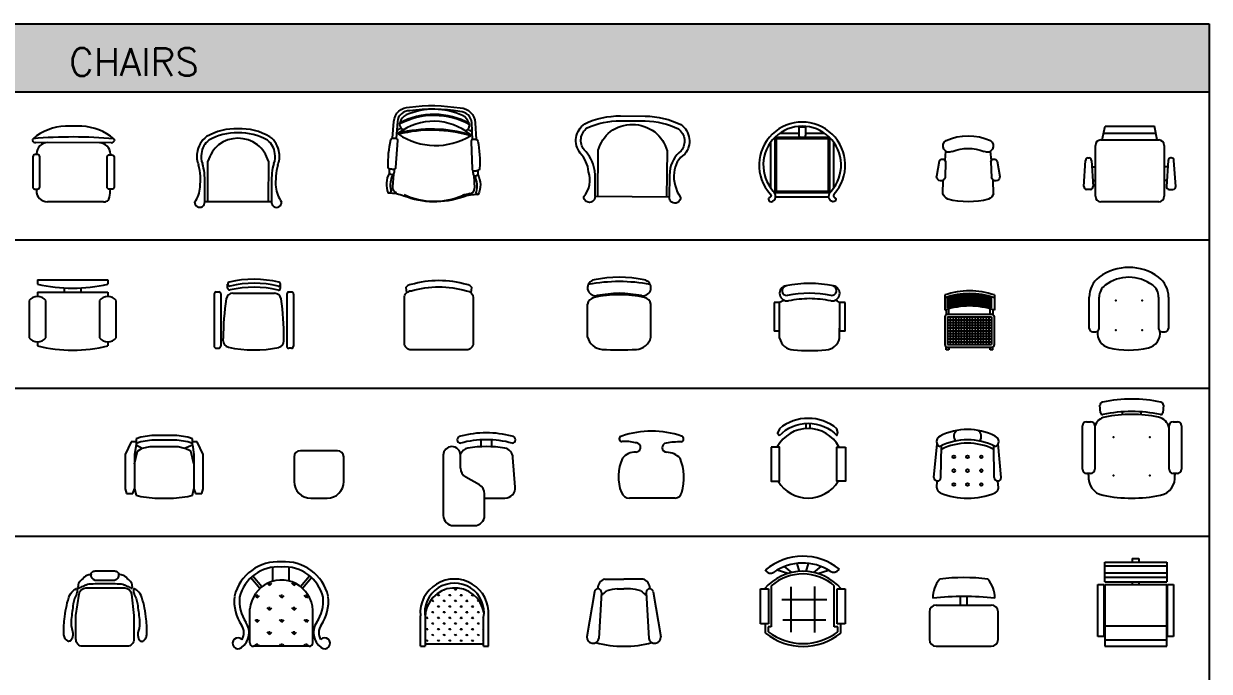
# Model space of a CAD drawing. Header units: millimetres. Extents: x 36213 to 52357, y 13387 to 22894.
# Drawn here: x 43742 to 52357, y 18184 to 22894 of the extents above; entities that cross this region are included whole.
import ezdxf

# ---------------------------------------------------------------- set-up
doc = ezdxf.new("R2010")
doc.units = ezdxf.units.MM
doc.layers.add('www.cad-blocks.net', color=7, linetype='Continuous')
doc.styles.get("Standard").update_dxf_attribs({"font": 'arial.ttf'})

# ---------------------------------------------------------------- blocks, each defined once
blk = doc.blocks.new('A$C55AF7360')
at = {"linetype": 'Continuous'}
for p, q in [((40, 339.6), (40, 319.6)), ((40, 339.6), (380, 339.6)), ((170, 279.6), (170, 300.9)), ((250, 300.4), (250, 279.6)), ((380, 339.6), (380, 319.6)), ((0, 239.6), (0, 59.6)), ((40, 279.6), (40, 259.6)), ((40, 279.6), (380, 279.6)), ((80, 59.6), (80, 239.6)), ((340, 239.6), (340, 59.6)), ((380, 279.6), (380, 259.6)), ((420, 59.6), (420, 239.6)), ((40, 39.6), (40, 19.6)), ((380, 39.6), (380, 19.6))]:
    blk.add_line(p, q, dxfattribs=at)
for centre, radius, start, end in [((210, 1032.1), 732.5, 256.5803, 283.4197), ((40, 209.6), 50, 36.8699, 143.1301), ((380, 209.6), 50, 36.8699, 143.1301), ((40, 89.6), 50, 216.8699, 323.1301), ((380, 89.6), 50, 216.8699, 323.1301), ((210, 732.1), 732.5, 256.5803, 283.4197)]:
    blk.add_arc(centre, radius, start, end, dxfattribs=at)
blk = doc.blocks.new('A$C4F915589')
at = {"linetype": 'ByBlock'}
for p, q in [((65.3, 300.3), (65.4, 319.5)), ((321.3, 299.9), (321.4, 319.1)), ((0.4, 272), (0, 18.5)), ((10, 281.6), (22.8, 281.5)), ((32.4, 271.9), (32, 18.5)), ((90.3, 275.4), (292.5, 275)), ((352.4, 271.4), (352, 17.9)), ((374.8, 280.9), (362, 281)), ((384.4, 271.3), (384, 17.9)), ((9.6, 8.9), (22.4, 8.9)), ((43.8, 45.1), (43.8, 56.4)), ((338.2, 44.6), (338.2, 55.9)), ((374.4, 8.3), (361.6, 8.3))]:
    blk.add_line(p, q, dxfattribs=at)
for centre, radius, start, end in [((74.9, 300.3), 9.6, 179.90246, 283.31583), ((75, 319.5), 9.6, 103.31583, 283.31583), ((192.5, -177.1), 520, 76.48909, 103.31583), ((192.5, -177.1), 500.8, 76.48909, 103.31583), ((192.5, -196.3), 500.8, 76.48909, 103.31583), ((311.8, 319.1), 9.6, 256.48909, 76.48909), ((311.7, 299.9), 9.6, 256.48909, 359.90246), ((10, 272), 9.6, 89.90246, 179.90246), ((22.8, 271.9), 9.6, 359.90246, 89.90246), ((1323.8, 54.2), 1280, 171.28222, 179.90246), ((90.3, 243.4), 32, 89.90246, 171.28222), ((292.5, 243), 32, 8.52271, 89.90246), ((-941.8, 58.1), 1280, 359.90246, 8.52271), ((362, 271.4), 9.6, 89.90246, 179.90246), ((374.8, 271.3), 9.6, 359.90246, 89.90246), ((9.6, 18.5), 9.6, 179.90246, 269.90246), ((22.4, 18.5), 9.6, 269.90246, 359.90246), ((75.8, 45), 32, 179.90246, 257.33046), ((192.9, 566), 566, 257.33046, 282.2483), ((306.2, 44.2), 32, 282.2483, 359.90246), ((361.6, 17.9), 9.6, 179.90246, 269.90246), ((374.4, 17.9), 9.6, 269.90246, 359.90246)]:
    blk.add_arc(centre, radius, start, end, dxfattribs=at)
blk = doc.blocks.new('CH1')
for points in [[(250, 50, -0.414214), (200, 0), (-200, 0, -0.414214), (-250, 50.1), (-249.9, 380, -0.414814), (-199.9, 430.1, -0.146801), (200, 430.1, -0.413967), (250.1, 379.9), (250, 50)], [(235.4, 415.4), (240.7, 453.5, 0.233122), (203.2, 475.1, 0.144891), (-203, 475.1, 0.233122), (-240.5, 453.5), (-235.2, 415.4)]]:
    blk.add_lwpolyline(points, format="xyb")
blk = doc.blocks.new('CH2')
for p, q in [((-230.2, 171.8), (-230.2, 332.8)), ((229.8, 171.1), (229.8, 332.8)), ((-230.2, 94.1), (-230.2, 171.8)), ((229.8, 92.3), (229.8, 171.1))]:
    blk.add_line(p, q)
at = {"linetype": 'Continuous'}
blk.add_lwpolyline([(162.2, 395.1, 0.042414), (0, 412.2, 0.042414), (-162.2, 395.1, 0.042414)], format="xyb", dxfattribs=at)
for centre, radius, start, end in [((0, -353.3), 882.4, 78.08993, 101.91007), ((-172.1, 452.6), 58.3, 99.89884, 279.75221), ((172.1, 452.6), 58.3, 260.24779, 80.10116), ((-116.7, 120.8), 116.7, 193.25658, 265.9234), ((116.7, 120.8), 116.7, 274.0766, 345.83344), ((0, 1757.7), 1757.7, 265.9234, 274.0766)]:
    blk.add_arc(centre, radius, start, end, dxfattribs=at)
for centre, radius, start, end in [((0, -752.6), 1249.9, 79.62106, 100.37894), ((-172.8, 324.4), 58, 100.03066, 171.65171), ((-0.2, -420.9), 822.9, 77.1708, 102.8292), ((172.4, 324.4), 58, 8.34829, 79.96934)]:
    blk.add_arc(centre, radius, start, end)
blk = doc.blocks.new('CH9')
for p, q in [((-25, 374.27655), (-25, 424.1566)), ((50, 424.1566), (50, 374.27655)), ((-300, 312.5), (-300, -125)), ((-175, 218.5242), (-175, 312.5)), ((222.63445, 80.752225), (206.0543, 296.294075)), ((-37.789575, 96.59405), (-137.210425, 153.40595)), ((0, -125), (0, 31.4758)), ((0, 0), (147.85535, 0)), ((-225, -200), (-75, -200))]:
    blk.add_line(p, q)
for centre, radius, start, end in [((-175, 425), 25, 90, 270), ((12.5, -236.488575), 711.6339, 74.723455, 105.276545), ((200, 425), 25, 270, 90), ((-237.5, 312.5), 62.5, 0, 180), ((-106.275225, 290.54185), 75, 101.694514, 157.184928), ((12.5, -286.488575), 711.6339, 74.723455, 105.276545), ((12.5, -434.618575), 809.7639, 80.476495, 99.523505), ((131.275225, 290.54185), 75, 4.398705, 78.305486), ((-100, 218.5242), 75, 180, 240.255119), ((-75, 31.4758), 75, 0, 60.255119), ((147.85535, 75), 75, 270, 4.398705), ((-225, -125), 75, 180, 270), ((-75, -125), 75, 270, 0)]:
    blk.add_arc(centre, radius, start, end)
blk = doc.blocks.new('2IAC2A')
at = {"color": 0}
for p, q in [((319, 633), (319, 680)), ((355, 633), (355, 680))]:
    blk.add_line(p, q, dxfattribs=at)
blk.add_lwpolyline([(76, 570, -0.423227), (599, 570), (607, 596), (599, 631, 0.361278), (76, 631), (60, 591)], format="xyb", close=True, dxfattribs=at)
for points in [[(0, 465), (0, 153), (76, 153), (76, 465)], [(675, 465), (675, 153), (599, 153), (599, 465)]]:
    blk.add_lwpolyline(points, close=True, dxfattribs=at)
for start, end in [(28.0535, 151.9465), (211.0762, 328.9238)]:
    blk.add_arc((337, 317), 317, start, end, dxfattribs=at)
at = {"flags": 9}
for tag in ['XSIZE', 'YSIZE']:
    blk.add_attdef(tag, (0, 0), '', height=300, dxfattribs=at)
blk = doc.blocks.new('CH3')
for p, q in [((-259.1, 349.2), (-259.1, 141.4)), ((-218.2, 349.2), (-259.1, 349.2)), ((-218.2, 142.2), (-218.2, 349.2)), ((258.7, 349.6), (217.8, 349.6)), ((217.8, 349.6), (217.8, 141.9)), ((258.7, 141.9), (258.7, 349.6)), ((-218.2, 89.1), (-218.2, 162.9)), ((217.8, 87.4), (217.8, 162.2))]:
    blk.add_line(p, q)
at = {"linetype": 'Continuous'}
for p, q in [((-218, 141.4), (-259.1, 141.4)), ((258.7, 141.9), (217.8, 141.9))]:
    blk.add_line(p, q, dxfattribs=at)
for centre, radius, start, end in [((-163.1, 415.9), 55.3, 99.89884, 279.75221), ((-165.7, 435.5), 35.2, 94.91276, 274.91276), ((0, -347.9), 836.2, 78.08993, 101.91007), ((163.1, 415.9), 55.3, 260.24779, 80.10116), ((158.8, 436.6), 36.2, 265.08724, 70.32125), ((-3.5, -349.1), 766.3, 78.01124, 101.98876), ((18.4, -534.9), 912.7, 91.15667, 100.87136), ((-18.4, -534.9), 912.7, 79.12864, 88.84333), ((-110.6, 114.5), 110.6, 193.25658, 265.9234), ((110.6, 114.5), 110.6, 274.0766, 345.83344), ((0, 1665.8), 1665.8, 265.9234, 274.0766)]:
    blk.add_arc(centre, radius, start, end, dxfattribs=at)
for centre, start, end in [((-180.9, 308.9), 90.72261, 132.8382), ((180.4, 309.4), 47.1618, 87.57171)]:
    blk.add_arc(centre, 54.9, start, end)
blk = doc.blocks.new('A$C5E3A1E56')
at = {"linetype": 'ByBlock'}
blk.add_line((633.4, 192.2), (637.7, 98.3), dxfattribs=at)
for points in [[(18.1, 63.3, -0.09627), (12.5, 63.2, -0.231998), (21.3, 209, -0.057846), (20.9, 212.8, -0.067295), (21.6, 238.7, -0.357831), (9.3, 253.2, -0.055159), (29, 452.3, -0.311689), (41.7, 463.6), (51.3, 585.1, -0.395806), (165.2, 688.6, -0.075688), (533.2, 682.4, -0.395806), (643.6, 575.2), (649.2, 453.6, -0.319527), (661.9, 441.7, -0.055159), (675, 242.1, -0.365681), (661.8, 228, -0.067132), (661.6, 202.1, -0.057846), (661.1, 198.3, -0.231998), (665.1, 52.4, -0.09627), (659.4, 52.6, 0.080776), (553.3, 35, -0.179559), (123.6, 42.2, 0.080776)], [(85.6, 491.5, 0.289446), (607.5, 479.5, 0.341759), (608.6, 488.4, 0.350145), (83.9, 498.8, 0.334274)]]:
    blk.add_lwpolyline(points, format="xyb", close=True, dxfattribs=at)
for points in [[(623, 451.9), (617.4, 574, 0.401727), (531, 656.2, 0.076519), (166.6, 662.3, 0.401727), (77.5, 583), (67.8, 461.6)], [(597.1, 572.1, 0.201603), (550.9, 627.1, 0.212841), (142.1, 632.4, 0.207444), (95.8, 575.1)], [(41.7, 463.6, -0.051469), (44.8, 463.7, -0.004437), (64.8, 461.9, -0.408881), (78.3, 445.8), (64.2, 248.7, -0.429308), (47.3, 235)], [(649.2, 453.6, 0.044325), (646.6, 453.7, 0.004437), (626.5, 452.6, 0.408881), (612.5, 436.9), (620, 239.4, 0.429308), (636.4, 225.2)], [(44.1, 197.7, 0.180592), (29, 83.3, -0.468731), (18.1, 63.3, -0.231998)], [(54.6, 236.1, -0.051085), (51.9, 210.4, -0.179863), (45.7, 198.4, -0.204915), (28.9, 198.7, -0.20387), (21.3, 209, -0.067295)], [(21.3, 209, -0.000267), (21.4, 209.2, -0.232279)], [(47.3, 235, -0.005641), (22, 238.6, -0.006942), (21.6, 238.7, -0.055159)], [(48.8, 202), (41.3, 108.2, 0.382019), (71.6, 68.5)], [(636.4, 225.2, 0.005641), (661.8, 228, 0.365681)], [(637.9, 187.8, -0.180592), (649.2, 73, 0.468731), (659.4, 52.6, 0.231998)]]:
    blk.add_lwpolyline(points, format="xyb", dxfattribs=at)
blk.add_lwpolyline([(661.1, 198.3, -0.20387), (653.1, 188.3, -0.204915), (636.3, 188.5, -0.179863), (630.6, 200.8, -0.051085), (628.7, 226.5, -1.971869)], format="xyb")
for centre, radius, start, end in [((343.6, 94), 533.8, 60.8968, 118.20596), ((343.6, 94.7), 540.6, 61.39397, 117.80179), ((126, 449.7), 86.2, 102.59438, 128.57273), ((326.9, -480.3), 1008.8, 73.78641, 103.94118), ((326.9, -480.6), 1001.6, 73.67571, 103.94302), ((135.6, 568), 44.4, 173.64279, 255.12503), ((558.8, 560.9), 44.4, 281.2436, 10.88213), ((564.5, 442.4), 86.2, 49.51696, 75.49531), ((600.3, 96.6), 37.5, 279.00573, 2.6369), ((346.4, 516.8), 513.1, 244.75634, 293.33335), ((660.4, -282.6), 346.4, 99.00573, 108.64288)]:
    blk.add_arc(centre, radius, start, end, dxfattribs=at)
blk = doc.blocks.new('A$C458208DB')
for p, q in [((315, 345), (45, 345)), ((0, 300), (0, 120)), ((360, 120), (360, 300)), ((120, 0), (240, 0))]:
    blk.add_line(p, q)
for centre, radius, start, end in [((45, 300), 45, 90, 180), ((315, 300), 45, 0, 90), ((120, 120), 120, 180, 270), ((240, 120), 120, 270, 0)]:
    blk.add_arc(centre, radius, start, end)
blk = doc.blocks.new('A$C33E72657')
blk.add_line((411.7, 0), (81, 0))
for centre, radius, start, end in [((25.4, 431), 20.1, 90.85136, 269.14864), ((241.8, -177.5), 664.9, 70.97644, 109.02356), ((451.7, 430.6), 21.6, 285.35223, 71.54989), ((51, 141.5), 270.7, 74.24039, 95.49202), ((127.7, 368.5), 33.6, 266.6032, 95.30745), ((351.8, 367.5), 33.7, 98.46137, 269.17063), ((468.6, -417.7), 827.6, 90.77383, 98.46137), ((311.1, 155.1), 311.3, 154.25244, 201.65468), ((119.2, 225.5), 109.7, 86.6032, 143.77674), ((349.4, 199.3), 134.6, 42.55991, 89.17063), ((92.9, 146.3), 383.6, 344.11723, 22.0463), ((81, 63.7), 63.7, 201.65468, 270), ((407, 57), 57.1, 274.70996, 344.11723)]:
    blk.add_arc(centre, radius, start, end)
blk = doc.blocks.new('A$C4D1F0BC3')
for p, q in [((366.1, 552.9), (247.7, 556.1)), ((578.6, 427.6), (28.8, 442.4)), ((598.2, 455.5), (601, 441.7)), ((32.6, 361.6), (32.4, 355)), ((570.4, 347.1), (570.3, 340.6)), ((25.7, 104.7), (25.4, 92.6)), ((511.4, 0.2), (103.9, 9.8))]:
    blk.add_line(p, q)
at = {"linetype": 'Continuous'}
for points in [[(15.3, 105), (34, 104.5, 0.414214), (50.1, 119.8), (56, 338.7, 0.414214), (40.7, 354.8), (22, 355.3, 0.414214), (5.9, 340), (0, 121.1, 0.414214)], [(573.9, 90), (555.2, 90.5, -0.414214), (540, 106.6), (545.8, 325.5, -0.414214), (562, 340.8), (580.7, 340.3, -0.414214), (596, 324.2), (590.1, 105.2, -0.414214)]]:
    blk.add_lwpolyline(points, format="xyb", close=True, dxfattribs=at)
for centre, radius, start, end in [((249.1, 178.8), 377.3, 90.22516, 129.18656), ((344.4, 176.2), 377.3, 47.73347, 86.69488), ((18.3, 462), 12, 129.18656, 201.13001), ((29.4, 466.3), 23.9, 201.13001, 268.46002), ((217.6, -2765.6), 3243.5, 83.26232, 93.65771), ((113.3, 359.4), 80.7, 88.46002, 178.46002), ((579.2, 451.5), 23.9, 268.46002, 335.79003), ((489.8, 349.3), 80.7, 358.46002, 88.46002), ((106, 90.5), 80.7, 178.46002, 268.46002), ((-475, 233.9), 1049.5, 348.95793, 352.12868), ((517.4, 37.8), 38, 260.96931, 352.70492)]:
    blk.add_arc(centre, radius, start, end)
blk = doc.blocks.new('A$C14EC108F')
for p, q in [((96.7, 45), (99.7, 340.2)), ((538.5, 335.6), (535.4, 40.4)), ((73.4, 45.2), (74.9, 184.5)), ((560.1, 179.4), (558.6, 40.1)), ((558.6, 40.1), (73.4, 45.2))]:
    blk.add_line(p, q)
for centre, radius, start, end in [((188.6, 382.8), 167.4, 125.60298, 173.23502), ((302.1, 146.6), 427.9, 87.57844, 119.53708), ((303.1, 143.3), 400.7, 87.60658, 119.15827), ((330.3, 141.1), 402.7, 59.69836, 91.4891), ((331.4, 144.5), 429.8, 59.31506, 91.49977), ((188.6, 382.8), 136.8, 126.15716, 173.96386), ((331.8, 272.2), 241.8, 129.59789, 163.67214), ((317, 269.4), 235, 52.42261, 126.37909), ((323.1, 280.8), 222.2, 14.28389, 51.8736), ((450.5, 380), 136.8, 4.83784, 52.64455), ((450.5, 380), 167.4, 5.56668, 53.19872), ((155, 371.4), 136.2, 166.81023, 205.12787), ((155, 371.4), 105.6, 165.89029, 206.68224), ((483.9, 368), 105.6, 332.11946, 12.91141), ((483.9, 368), 136.2, 333.67384, 11.99147), ((-384.4, 210.6), 428.6, 352.03576, 13.89715), ((-424.7, 203.8), 500, 357.78525, 13.90669), ((1060, 188.3), 500, 164.89501, 181.01646), ((1112.4, 178.3), 522.7, 165.68145, 183.5987), ((-126.9, 153), 167, 319.45946, 359.40085), ((833.4, 176.7), 244.6, 187.33469, 214.58773), ((36.7, 42.6), 36.8, 177.03633, 4.08398), ((595.2, 36.7), 36.8, 174.71773, 1.76537)]:
    blk.add_arc(centre, radius, start, end)
blk = doc.blocks.new('A$C006A1356')
blk.add_lwpolyline([(139, 49.4, -1.063474), (57.4, 48.5, 0.263984), (92, 228.3, 0.16326), (31.2, 364.5, -0.428242), (63.6, 577.9, -0.10714), (323.8, 635.2), (503.8, 633.6, -0.10714), (763, 571.7, -0.428242), (791.6, 357.6, 0.237282), (712.6, 222.8, 0.177013), (759.7, 42.2, -1.063474), (678.1, 44.6)], format="xyb", close=True)
for points in [[(139, 49.4), (140.4, 204.2, 0.019515), (134.7, 244, 0.167194), (58.6, 387.4, -0.416735), (81.6, 546.9, -0.105594), (323.7, 599.5), (503.3, 597.9, -0.105594), (744.4, 541, -0.416735), (764.6, 381.1, 0.203317), (681.2, 230.9), (679.5, 199.4), (678.1, 44.6)], [(158.6, 49.2), (161.6, 385.7, -0.149782), (250.2, 520.7, -0.334384), (572.3, 517.8, -0.165503), (661.6, 381.2), (658.5, 44.7)]]:
    blk.add_lwpolyline(points, format="xyb")
blk = doc.blocks.new('A$C207E65D2')
at = {"linetype": 'ByBlock'}
for p, q in [((338.5, 544.5), (287.2, 544.5)), ((287.2, 544.5), (287.2, 487.6)), ((338.5, 487.6), (338.5, 544.5)), ((82.8, 432.2), (82.8, 103)), ((512.8, 467.6), (112.8, 467.6)), ((112.8, 467.6), (112.8, 67.6)), ((502.8, 457.6), (122.8, 457.6)), ((122.8, 457.6), (122.8, 77.6)), ((287.2, 497.6), (148.2, 497.6)), ((307.2, 467.6), (318.5, 467.6)), ((477.5, 497.6), (338.5, 497.6)), ((502.8, 77.6), (502.8, 457.6)), ((512.8, 67.6), (512.8, 467.6)), ((542.8, 103), (542.8, 432.2)), ((112.8, 67.6), (512.8, 67.6)), ((119.7, 37.6), (506, 37.6)), ((122.8, 77.6), (502.8, 77.6))]:
    blk.add_line(p, q, dxfattribs=at)
for centre, radius, start, end in [((312.8, 267.6), 312.8, 317.94157, 222.05843), ((312.8, 267.6), 282.8, 317.94157, 222.05843), ((307.2, 487.6), 20, 180, 270), ((318.5, 487.6), 20, 270, 0)]:
    blk.add_arc(centre, radius, start, end, dxfattribs=at)
for points in [[(80.6, 58.1), (86.2, 41.2), (68.8, 23.8), (79.8, 1.7), (116.1, 22.2), (114, 60.8), (102.8, 78.1)], [(545.1, 58.1), (539.5, 41.2), (556.9, 23.8), (545.8, 1.7), (509.6, 22.2), (511.7, 60.8), (522.8, 78.1)]]:
    blk.add_spline(points, degree=3, dxfattribs=at)
blk = doc.blocks.new('A$C4CB105D5')
at = {"linetype": 'ByBlock'}
for p, q in [((113.8, 443.6), (79.6, 432.2)), ((79.6, 432.2), (79.6, 409.5)), ((193.4, 455), (113.8, 443.6)), ((375.4, 455), (193.4, 455)), ((455, 443.6), (375.4, 455)), ((489.1, 432.2), (455, 443.6)), ((489.1, 409.5), (489.1, 432.2)), ((45.5, 409.5), (0, 318.5)), ((79.6, 409.5), (45.5, 409.5)), ((79.6, 386.7), (68.2, 318.5)), ((113.8, 409.5), (79.6, 398.1)), ((79.6, 409.5), (79.6, 386.7)), ((79.6, 386.7), (125.1, 364)), ((91, 341.2), (125.1, 364)), ((193.4, 420.9), (113.8, 409.5)), ((125.1, 364), (182, 375.4)), ((182, 375.4), (386.7, 375.4)), ((375.4, 420.9), (193.4, 420.9)), ((455, 409.5), (375.4, 420.9)), ((386.7, 375.4), (432.2, 364)), ((432.2, 364), (489.1, 386.7)), ((477.8, 341.2), (432.2, 364)), ((489.1, 398.1), (455, 409.5)), ((489.1, 386.7), (489.1, 409.5)), ((523.3, 409.5), (489.1, 409.5)), ((489.1, 386.7), (500.5, 318.5)), ((568.8, 318.5), (523.3, 409.5)), ((0, 318.5), (0, 68.2)), ((68.2, 250.2), (91, 341.2)), ((68.2, 318.5), (68.2, 68.2)), ((500.5, 250.2), (477.8, 341.2)), ((500.5, 318.5), (500.5, 68.2)), ((568.8, 68.2), (568.8, 318.5)), ((0, 68.2), (11.4, 34.1)), ((11.4, 34.1), (56.9, 34.1)), ((56.9, 34.1), (68.2, 68.2)), ((68.2, 68.2), (79.6, 22.7)), ((79.6, 22.7), (113.8, 11.4)), ((113.8, 11.4), (216.1, 0)), ((352.6, 0), (455, 11.4)), ((455, 11.4), (489.1, 22.7)), ((489.1, 22.7), (500.5, 68.2)), ((500.5, 68.2), (511.9, 34.1)), ((511.9, 34.1), (557.4, 34.1)), ((557.4, 34.1), (568.8, 68.2)), ((216.1, 0), (352.6, 0))]:
    blk.add_line(p, q, dxfattribs=at)
blk = doc.blocks.new('A$C547D4C82')
for points in [[(198, 522.2, 0.021494), (167.3, 516.1, 0.072119), (131.3, 485.8, 0.116599), (111.4, 464.4, 0.137686), (102.7, 429.6, 0.54244), (112.5, 423.6, 0.008609), (126.2, 430.4, -0.00825), (140.5, 437.5, -0.00128), (155.2, 444.6, -0.002546), (162.7, 448, -0.091621), (183.4, 453.3, -0.016635), (300.3, 457.2, -0.015741)], [(300.3, 457.2, -0.016635), (417.2, 453.3, -0.091621), (438, 448, -0.002546), (445.4, 444.6, -0.00128), (460.2, 437.5, -0.00825), (474.5, 430.4, 0.008609), (488.2, 423.6, 0.54244), (498, 429.6, 0.137686), (489.3, 464.4, 0.116599), (469.3, 485.8, 0.072119), (433.3, 516.1, 0.025599), (399.5, 522.9, 0.022064)]]:
    blk.add_lwpolyline(points, format="xyb")
for points in [[(197.9, 523.6), (197.3, 518.2, -0.414214), (227.3, 548.3), (368.9, 548.3, -0.414214), (398.9, 518.2), (399.6, 523.6, -0.325632), (368.9, 479.1), (227.3, 479.1, -0.329928)], [(77.5, 346.6, 0.039748), (68.7, 309.2, 0.013236), (54.2, 195, 0.096182), (62.2, 108.2, -0.164317), (60, 56.3, -0.104873), (51.1, 42.5, -0.139208), (40.2, 36.4, -0.20296), (28.6, 38.4, -0.095885), (11, 55.1, -0.143517), (0.9, 84.3, -0.038468), (4, 197.3, -0.049236), (36.6, 355.8, -0.141297), (68.2, 403.7, -0.048455), (91.1, 419.8, -0.382561), (95, 418.9, -0.157151), (98.2, 409.1, -0.072474), (95, 387.4, -0.054967), (86.8, 368, 0.049392)], [(88.5, 53.5), (88.5, 225.3), (111.5, 380, -0.387162), (160.2, 424.5), (443.3, 424.5, -0.39251), (492.1, 379.1), (507.7, 223), (508, 52.6, -0.436255), (459.2, 0), (137.3, 0, -0.441792)], [(526, 346.6, -0.039748), (534.8, 309.2, -0.013236), (549.3, 195, -0.096182), (541.3, 108.2, 0.164317), (543.5, 56.3, 0.104873), (552.4, 42.5, 0.139208), (563.3, 36.4, 0.20296), (574.9, 38.4, 0.095885), (592.5, 55.1, 0.143517), (602.6, 84.3, 0.038468), (599.5, 197.3, 0.049236), (566.8, 355.8, 0.141297), (535.3, 403.7, 0.048455), (512.4, 419.8, 0.382561), (508.5, 418.9, 0.157151), (505.3, 409.1, 0.072474), (508.5, 387.4, 0.054967), (516.6, 368, -0.049392)]]:
    blk.add_lwpolyline(points, format="xyb", close=True)
blk = doc.blocks.new('*X37')
at = {"color": 0}
for p, q in [((3.2527, 7.6368), (3.2401, 7.6493)), ((3.2527, 7.6368), (3.2527, 7.6549)), ((3.2527, 7.6368), (3.2659, 7.65)), ((3.3941, 7.6368), (3.3809, 7.65)), ((3.3941, 7.6368), (3.3941, 7.6524)), ((3.3941, 7.6368), (3.4047, 7.6473)), ((3.182, 7.566), (3.1687, 7.5793)), ((3.182, 7.566), (3.182, 7.5848)), ((3.182, 7.566), (3.1952, 7.5793)), ((3.3234, 7.566), (3.3101, 7.5793)), ((3.3234, 7.566), (3.3234, 7.5848)), ((3.3234, 7.566), (3.3367, 7.5793)), ((3.4648, 7.566), (3.4516, 7.5793)), ((3.4648, 7.566), (3.4648, 7.5848)), ((3.4648, 7.566), (3.4772, 7.5784)), ((3.2527, 7.4953), (3.2394, 7.5086)), ((3.2527, 7.4953), (3.2527, 7.5141)), ((3.2527, 7.4953), (3.2659, 7.5086)), ((3.3941, 7.4953), (3.3809, 7.5086)), ((3.3941, 7.4953), (3.3941, 7.5141)), ((3.3941, 7.4953), (3.4074, 7.5086)), ((3.182, 7.4246), (3.1687, 7.4379)), ((3.182, 7.4246), (3.182, 7.4434)), ((3.182, 7.4246), (3.1952, 7.4379)), ((3.3234, 7.4246), (3.3101, 7.4379)), ((3.3234, 7.4246), (3.3234, 7.4434)), ((3.3234, 7.4246), (3.3367, 7.4379)), ((3.4648, 7.4246), (3.4516, 7.4379)), ((3.4648, 7.4246), (3.4648, 7.4434)), ((3.4648, 7.4246), (3.4781, 7.4379)), ((3.2527, 7.3539), (3.2394, 7.3672)), ((3.2527, 7.3539), (3.2527, 7.3727)), ((3.2527, 7.3539), (3.2659, 7.3672)), ((3.3941, 7.3539), (3.3809, 7.3672)), ((3.3941, 7.3539), (3.3941, 7.3727)), ((3.3941, 7.3539), (3.4074, 7.3672)), ((3.1792, 7.286), (3.1687, 7.2965)), ((3.182, 7.286), (3.182, 7.3019)), ((3.1847, 7.286), (3.1952, 7.2965)), ((3.3206, 7.286), (3.3101, 7.2965)), ((3.3234, 7.286), (3.3234, 7.3019)), ((3.3262, 7.286), (3.3367, 7.2965)), ((3.4621, 7.286), (3.4516, 7.2965)), ((3.4648, 7.286), (3.4648, 7.3019)), ((3.4676, 7.286), (3.4781, 7.2965))]:
    blk.add_line(p, q, dxfattribs=at)
blk = doc.blocks.new('A$C3C7A08B4')
for p, q in [((306.1, 501.4), (309.1, 605.4)), ((210.3, 451.7), (147.2, 531.5)), ((224.1, 462.8), (160.8, 542.8)), ((424.5, 499.1), (427.5, 600.7)), ((505.1, 457.1), (573, 533.4)), ((518.4, 445.4), (586, 521.5)), ((125.9, 58.6), (133.1, 304.9)), ((582.7, 45.3), (588.7, 252.6)), ((556.8, 20.9), (150.4, 32.7))]:
    blk.add_line(p, q)
for centre, radius, start, end in [((339.8, 314.3), 328.1, 84.46589, 164.5011), ((339.8, 314.3), 290.3, 83.96111, 164.5011), ((384, 313), 290.3, 12.16972, 92.70971), ((384, 313), 328.1, 12.16972, 92.20493), ((360.9, 278.7), 229.3, 353.45179, 173.45179), ((337.9, 358.6), 317.5, 172.79988, 212.29171), ((337.9, 358.6), 279.7, 172.79988, 212.29171), ((388.5, 357.1), 279.7, 324.3791, 3.87094), ((388.5, 357.1), 317.5, 324.3791, 3.87094), ((-11.2, 137), 133.7, 304.04996, 32.79941), ((-11.2, 137), 95.9, 327.01826, 32.79941), ((724, 115.6), 133.7, 143.87141, 232.62086), ((39.8, 58.1), 39.8, 42.19227, 306.90429), ((724, 115.6), 95.9, 143.87141, 209.65256), ((151.1, 57.9), 25.2, 178.33541, 268.33541), ((557.5, 46.1), 25.2, 268.33541, 358.33541), ((668.6, 39.8), 39.8, 229.76652, 134.47854)]:
    blk.add_arc(centre, radius, start, end)
at = {"xscale": 1260, "yscale": 1260, "zscale": 1260, "rotation": 358.335409122117}
blk.add_blockref('*X37', (-4095.1, -9028.1), dxfattribs=at)
at = {"flags": 9}
for tag in ['XSIZE', 'YSIZE', 'ZSIZE']:
    blk.add_attdef(tag, (275.9, 293), '', height=0.5, rotation=90, dxfattribs=at)
blk = doc.blocks.new('A$C2ABB0641')
at = {"linetype": 'ByBlock'}
for p, q in [((132.6, 367.8), (124.9, 375.6)), ((132.6, 367.8), (132.6, 378.8)), ((132.6, 367.8), (140.4, 375.6)), ((173.9, 409.1), (172.8, 410.3)), ((173.9, 409.1), (176.4, 411.6)), ((173.9, 409.1), (173.9, 410.7)), ((215.3, 367.8), (207.5, 375.6)), ((215.2, 367.8), (215.2, 378.8)), ((215.3, 367.8), (223, 375.6)), ((256.6, 409.1), (248.8, 416.9)), ((256.6, 409.1), (256.6, 420.1)), ((256.6, 409.1), (264.3, 416.9)), ((297.9, 367.8), (290.1, 375.6)), ((297.9, 367.8), (297.9, 378.8)), ((297.9, 367.8), (305.6, 375.6)), ((380.5, 367.8), (372.7, 375.6)), ((380.5, 367.8), (380.5, 378.8)), ((380.5, 367.8), (387.5, 374.8)), ((50, 285.2), (48.8, 286.4)), ((50, 285.2), (57.8, 293)), ((50, 285.2), (50, 289.4)), ((91.3, 326.5), (83.6, 334.3)), ((91.3, 326.5), (91.3, 337.5)), ((91.3, 326.5), (99.1, 334.3)), ((132.6, 285.2), (124.9, 293)), ((132.6, 285.2), (132.6, 296.2)), ((132.6, 285.2), (140.4, 293)), ((173.9, 326.5), (166.2, 334.3)), ((173.9, 326.5), (173.9, 337.5)), ((173.9, 326.5), (181.7, 334.3)), ((215.3, 285.2), (207.5, 293)), ((215.2, 285.2), (215.2, 296.2)), ((215.3, 285.2), (223, 293)), ((256.6, 326.5), (248.8, 334.3)), ((256.6, 326.5), (256.6, 337.5)), ((256.6, 326.5), (264.3, 334.3)), ((297.9, 285.2), (290.1, 293)), ((297.9, 285.2), (297.9, 296.2)), ((297.9, 285.2), (305.6, 293)), ((339.2, 326.5), (331.4, 334.3)), ((339.2, 326.5), (339.2, 337.5)), ((339.2, 326.5), (346.9, 334.3)), ((380.5, 285.2), (372.7, 293)), ((380.5, 285.2), (380.5, 296.2)), ((380.5, 285.2), (388.2, 293)), ((421.8, 326.5), (414.1, 334.3)), ((421.8, 326.5), (421.8, 337.5)), ((421.8, 326.5), (426.9, 331.7)), ((50, 202.6), (42.3, 210.3)), ((50, 202.6), (50, 213.5)), ((50, 202.6), (57.8, 210.3)), ((91.3, 243.9), (83.6, 251.7)), ((91.3, 243.9), (91.3, 254.9)), ((91.3, 243.9), (99.1, 251.7)), ((132.6, 202.6), (124.9, 210.3)), ((132.6, 202.6), (132.6, 213.5)), ((132.6, 202.6), (140.4, 210.3)), ((173.9, 243.9), (166.2, 251.7)), ((173.9, 243.9), (173.9, 254.9)), ((173.9, 243.9), (181.7, 251.7)), ((215.3, 202.6), (207.5, 210.3)), ((215.2, 202.6), (215.2, 213.5)), ((215.3, 202.6), (223, 210.3)), ((256.6, 243.9), (248.8, 251.7)), ((256.6, 243.9), (256.6, 254.9)), ((256.6, 243.9), (264.3, 251.7)), ((297.9, 202.6), (290.1, 210.3)), ((297.9, 202.6), (297.9, 213.5)), ((297.9, 202.6), (305.6, 210.3)), ((339.2, 243.9), (331.4, 251.7)), ((339.2, 243.9), (339.2, 254.9)), ((339.2, 243.9), (346.9, 251.7)), ((380.5, 202.6), (372.7, 210.3)), ((380.5, 202.6), (380.5, 213.5)), ((380.5, 202.6), (388.2, 210.3)), ((421.8, 243.9), (414.1, 251.7)), ((421.8, 243.9), (421.8, 254.9)), ((421.8, 243.9), (429.5, 251.7)), ((460, 205.7), (455.4, 210.3)), ((50, 120), (42.3, 127.7)), ((50, 120), (50, 130.9)), ((50, 120), (57.8, 127.7)), ((91.3, 161.3), (83.6, 169)), ((91.3, 78.7), (83.6, 86.4)), ((91.3, 161.3), (91.3, 172.2)), ((91.3, 161.3), (99.1, 169)), ((91.3, 78.7), (91.3, 89.6)), ((91.3, 78.7), (99.1, 86.4)), ((132.6, 120), (124.9, 127.7)), ((132.6, 120), (132.6, 130.9)), ((132.6, 120), (140.4, 127.7)), ((173.9, 161.3), (166.2, 169)), ((173.9, 78.7), (166.2, 86.4)), ((173.9, 161.3), (173.9, 172.2)), ((173.9, 161.3), (181.7, 169)), ((173.9, 78.7), (173.9, 89.6)), ((173.9, 78.7), (181.7, 86.4)), ((215.3, 120), (207.5, 127.7)), ((215.2, 120), (215.2, 130.9)), ((215.3, 120), (223, 127.7)), ((256.6, 161.3), (248.8, 169)), ((256.6, 78.7), (248.8, 86.4)), ((256.6, 161.3), (256.6, 172.2)), ((256.6, 161.3), (264.3, 169)), ((256.6, 78.7), (256.6, 89.6)), ((256.6, 78.7), (264.3, 86.4)), ((297.9, 120), (290.1, 127.7)), ((297.9, 120), (297.9, 130.9)), ((297.9, 120), (305.6, 127.7)), ((339.2, 161.3), (331.4, 169)), ((339.2, 78.7), (331.4, 86.4)), ((339.2, 161.3), (339.2, 172.2)), ((339.2, 161.3), (346.9, 169)), ((339.2, 78.7), (339.2, 89.6)), ((339.2, 78.7), (346.9, 86.4)), ((380.5, 120), (372.7, 127.7)), ((380.5, 120), (380.5, 130.9)), ((380.5, 120), (388.2, 127.7)), ((421.8, 161.3), (414.1, 169)), ((421.8, 78.7), (414.1, 86.4)), ((421.8, 161.3), (421.8, 172.2)), ((421.8, 161.3), (429.5, 169)), ((421.8, 78.7), (421.8, 89.6)), ((421.8, 78.7), (429.5, 86.4)), ((460, 123.1), (455.4, 127.7)), ((50, 37.4), (42.3, 45.1)), ((50, 37.4), (50, 48.3)), ((50, 37.4), (57.8, 45.1)), ((132.6, 37.4), (124.9, 45.1)), ((132.6, 37.4), (132.6, 48.3)), ((132.6, 37.4), (140.4, 45.1)), ((215.3, 37.4), (207.5, 45.1)), ((215.2, 37.4), (215.2, 48.3)), ((215.3, 37.4), (223, 45.1)), ((297.9, 37.4), (290.1, 45.1)), ((297.9, 37.4), (297.9, 48.3)), ((297.9, 37.4), (305.6, 45.1)), ((380.5, 37.4), (372.7, 45.1)), ((380.5, 37.4), (380.5, 48.3)), ((380.5, 37.4), (388.2, 45.1)), ((460, 40.5), (455.4, 45.1))]:
    blk.add_line(p, q, dxfattribs=at)
for p, q in [((460, 258.8), (460, 272.5)), ((0, 0), (0, 222.6)), ((34.5, 208.9), (34.5, 0)), ((460, 0), (460, 208.9)), ((494.5, 0), (494.5, 222.6)), ((34.5, 18.8), (460, 18.8)), ((0, 0), (34.5, 0)), ((460, 0), (494.5, 0))]:
    blk.add_line(p, q)
for centre, radius, start, end in [((247.3, 241.5), 248, 355.62128, 184.37872), ((247.3, 243.9), 215.6, 350.65731, 189.34269), ((249.8, 209.2), 215.3, 8.41298, 180.08014)]:
    blk.add_arc(centre, radius, start, end)
blk = doc.blocks.new('A$C1E5216A5')
for p, q in [((130, 489.2), (269.3, 489.2)), ((408.6, 489.2), (269.3, 489.2)), ((55.8, 397), (0, 69.5)), ((106.8, 391.6), (88.6, 56.9)), ((221.9, 417.8), (269.3, 417.8)), ((316.7, 417.8), (269.3, 417.8)), ((431.8, 391.6), (450, 56.9)), ((482.8, 397), (538.6, 69.5))]:
    blk.add_line(p, q)
for centre, radius, start, end in [((148.9, 424), 67.7, 105.70753, 184.56266), ((389.8, 424), 67.7, 355.43734, 74.29247), ((81.2, 392.9), 25.7, 356.94744, 170.99681), ((-418, 1078.4), 879.8, 306.53274, 309.94025), ((246.5, 76.9), 341.8, 94.11309, 106.94821), ((292.2, 76.9), 341.8, 73.05179, 85.88691), ((956.6, 1078.4), 879.8, 230.05975, 233.46726), ((457.4, 392.9), 25.7, 9.00319, 183.05256), ((44.9, 67.3), 44.9, 177.16382, 346.64396), ((259.8, 704.9), 705, 253.98888, 270.77373), ((278.8, 704.9), 705, 269.22627, 286.01112), ((493.7, 67.3), 44.9, 193.35604, 2.83618)]:
    blk.add_arc(centre, radius, start, end)
blk = doc.blocks.new('A$C6AD55BCE')
for p, q in [((43.4, 544.8), (35.6, 553.9)), ((199.3, 529.5), (120.6, 553.8)), ((227.2, 537), (174.1, 580)), ((283.8, 545.3), (266.8, 603)), ((332.8, 545.3), (349.8, 603)), ((389.4, 537), (442.5, 580)), ((417.3, 529.5), (496, 553.8)), ((572, 557.6), (573.9, 559.9)), ((79.4, 439.9), (79.4, 142.6)), ((223.9, 103.9), (223.9, 433.2)), ((395.8, 99.9), (395.8, 435.2)), ((537.2, 142.6), (537.2, 438)), ((537.2, 438), (539.3, 438)), ((0, 162.6), (0, 418)), ((0, 418), (59.4, 418)), ((59.4, 418), (59.4, 162.6)), ((557.2, 162.6), (557.2, 418)), ((557.2, 418), (616.6, 418)), ((616.6, 418), (616.6, 162.6)), ((155.9, 341.4), (483.7, 341.4)), ((161.9, 191.7), (475.7, 191.7)), ((59.4, 162.6), (0, 162.6)), ((36.7, 96.6), (36.7, 162.6)), ((79.4, 142.6), (56.7, 142.6)), ((56.7, 142.6), (56.7, 106.2)), ((563.5, 142.6), (537.2, 142.6)), ((616.6, 162.6), (557.2, 162.6)), ((563.5, 106.2), (563.5, 142.6)), ((583.5, 96.6), (583.5, 162.6))]:
    blk.add_line(p, q)
for centre, radius, start, end in [((308.3, 238.3), 417.1, 50.44595, 130.57872), ((308.3, 238.3), 367.1, 57.33103, 125.19146), ((308.3, 179), 367.1, 40.62536, 139.37464), ((73.7, 571), 40, 203.42393, 305.19146), ((308.3, 179), 347.1, 48.26661, 131.2663), ((533.4, 589.4), 50, 237.33103, 320.44595), ((310.1, 433.3), 433.7, 230.927, 309.073), ((310.1, 433.3), 413.7, 232.23398, 307.76602)]:
    blk.add_arc(centre, radius, start, end)
blk = doc.blocks.new('A$C42DC455E')
at = {"ltscale": 0.3}
for p, q in [((133.6, 450), (153.6, 550)), ((153.6, 550), (513.6, 550)), ((533.6, 450), (513.6, 550)), ((123.6, 450), (543.6, 450)), ((143.6, 500), (523.6, 500)), ((83.6, 40), (83.6, 410)), ((583.6, 410), (583.6, 40)), ((0, 111.3), (12.4, 301.3)), ((32.3, 320), (34.9, 320)), ((54.8, 301.3), (67.2, 111.3)), ((612.4, 301.3), (600, 111.3)), ((634.9, 320), (632.3, 320)), ((667.2, 111.3), (654.8, 301.3)), ((57.8, 255), (83.6, 255)), ((609.4, 255), (583.6, 255)), ((47.3, 90), (20, 90)), ((64.4, 155), (83.6, 155)), ((602.8, 155), (583.6, 155)), ((620, 90), (647.3, 90)), ((543.6, 0), (123.6, 0))]:
    blk.add_line(p, q, dxfattribs=at)
for centre, radius, start, end in [((123.6, 410), 40, 90, 180), ((543.6, 410), 40, 0, 90), ((32.3, 300), 20, 90, 176.2686), ((34.9, 300), 20, 3.7314, 90), ((632.3, 300), 20, 90, 176.2686), ((634.9, 300), 20, 3.7314, 90), ((20, 110), 20, 176.2686, 270), ((47.3, 110), 20, 270, 3.7314), ((620, 110), 20, 176.2686, 270), ((647.3, 110), 20, 270, 3.7314), ((123.6, 40), 40, 180, 270), ((543.6, 40), 40, 270, 0)]:
    blk.add_arc(centre, radius, start, end, dxfattribs=at)
blk = doc.blocks.new('DCH1B', base_point=(337, 633))
for p, q in [((325.06, 643), (325.06, 649.01)), ((328.06, 643), (328.06, 649.01)), ((346.06, 649.01), (346.06, 643)), ((349.06, 649.01), (349.06, 643))]:
    blk.add_line(p, q)
for centre, radius, start, end in [((337.06, 643.01), 15, 53.1301, 126.8699), ((332.56, 649.01), 7.5, 126.8699, 180), ((337.06, 643.01), 12, 53.1301, 126.8699), ((341.56, 649.01), 7.5, 0, 53.1301), ((332.56, 649.01), 4.5, 126.8699, 180), ((341.56, 649.01), 4.5, 0, 53.1301)]:
    blk.add_arc(centre, radius, start, end)
for p in [(333.06, 648.01), (341.06, 648.01)]:
    blk.add_point(p)
blk = doc.blocks.new('stoel01')
for points in [[(-360, -554), (-360, -450)], [(-270, -554), (-270, -450)], [(270, -450), (270, -554)], [(360, -450), (360, -554)], [(-330, -584), (-300, -584)], [(300, -584), (330, -584)]]:
    blk.add_lwpolyline(points)
for centre, radius, start, end in [((-330, -554), 30, 180, 270), ((-300, -554), 30, 270, 0), ((-154, -600), 132, 171.1977, 258.6195), ((151, -600), 132, 281.3805, 10.0036), ((300, -554), 30, 180, 270), ((330, -554), 30, 270, 0), ((-2, 26), 777, 256.7213, 283.2787)]:
    blk.add_arc(centre, radius, start, end)
for p in [(-120, -570), (120, -570)]:
    blk.add_point(p)
at = {"xscale": 30, "yscale": 30, "zscale": 30}
blk.add_blockref('DCH1B', (-2, -750), dxfattribs=at)
blk = doc.blocks.new('DCHA', base_point=(371, 633))
for p, q in [((359.06, 640.01), (359.06, 643)), ((362.06, 643), (362.06, 640.01)), ((380.06, 640.01), (380.06, 643)), ((383.06, 643), (383.06, 640.01)), ((361.06, 639.01), (360.06, 639.01)), ((360.56, 638.55), (360.61, 639.01)), ((382.06, 639.01), (381.06, 639.01)), ((381.39, 639.01), (381.44, 638.55))]:
    blk.add_line(p, q)
for centre, radius, start, end in [((360.06, 640.01), 1, 180, 270), ((364.92, 638.01), 4.4, 172.875, 258.6195), ((361.06, 640.01), 1, 270, 0), ((377.08, 638.01), 4.4, 281.3805, 7.125), ((381.06, 640.01), 1, 180, 270), ((382.06, 640.01), 1, 270, 0), ((371, 668.2), 35.2, 258.6195, 281.3805)]:
    blk.add_arc(centre, radius, start, end)
for p in [(366.6, 638.5), (375.4, 638.5)]:
    blk.add_point(p)
blk = doc.blocks.new('stoel02')
for points in [[(-232.5, -26.8), (-232.5, -26.8)], [(-227.2, -100.4), (-230.3, -45.6)], [(230.3, -45.6), (227.2, -100.4)], [(-328.3, -165.2), (-298.3, -165.2)], [(-66, -113.9), (-66, -92.9)], [(66, -92.9), (66, -113.9)], [(301.7, -165.2), (331.7, -165.2)], [(-358.3, -420.7), (-358.3, -195.2)], [(-268.3, -195.2), (-268.3, -420.7)], [(271.7, -420.7), (271.7, -195.2)], [(361.7, -195.2), (361.7, -420.7)]]:
    blk.add_lwpolyline(points)
for centre, radius, start, end in [((0, -1023), 1023, 78.01016, 101.98984), ((-207.8, -44.3), 22.5, 101.98984, 183.28999), ((207.8, -44.3), 22.5, 356.71001, 78.01016), ((-328.3, -195.2), 30, 90, 180), ((-298.3, -195.2), 30, 0, 90), ((-174.7, -228.6), 99, 101.75016, 160.98753), ((-212.3, -98.3), 15, 187.73526, 282.19492), ((0, -1080.7), 990, 77.80508, 102.19492), ((0, -1068.7), 957, 78.24984, 101.75016), ((174.7, -228.6), 99, 11.68963, 78.24984), ((212.3, -98.3), 15, 257.80508, 352.26474), ((301.7, -195.2), 30, 90, 180), ((331.7, -195.2), 30, 0, 90)]:
    blk.add_arc(centre, radius, start, end)
for p in [(-132, -276.7), (132, -276.7)]:
    blk.add_point(p)
at = {"xscale": 30, "yscale": 30, "zscale": 30}
blk.add_blockref('DCHA', (0, -720.7), dxfattribs=at)
blk = doc.blocks.new('stoel04')
for p, q in [((-25, 0), (25, 0)), ((-25, 0), (-25, -27.2, 0)), ((25, 0), (25, -27.2, 0)), ((-223.6, -169.3), (-223.6, -27.2)), ((-223.6, -27.2), (226.4, -27.2)), ((-223.6, -54.5), (226.4, -54.5)), ((226.4, -27.2), (226.4, -169.3)), ((-223.6, -105.1), (226.4, -105.1)), ((-223.6, -136.5), (226.4, -136.5)), ((-223.6, -169.3), (226.4, -169.3)), ((-25, -169.3, 0), (-25, -191.3, 0)), ((25, -169.3, 0), (25, -191.3, 0)), ((-274.6, -567.2), (-274.6, -189.6)), ((-274.6, -189.6), (-230.6, -189.6)), ((-230.6, -189.6), (-230.6, -567.2)), ((226.4, -191.3, 0), (-223.6, -191.3, 0)), ((-223.6, -191.3, 0), (-223.6, -638.8)), ((226.4, -638.8), (226.4, -191.3, 0)), ((233, -567.2), (233, -189.6)), ((233, -189.6), (277, -189.6)), ((277, -189.6), (277, -567.2)), ((-223.6, -490.7), (226.4, -490.7)), ((-230.6, -567.2), (-274.6, -567.2)), ((226.4, -594.2), (-223.6, -594.2)), ((277, -567.2), (233, -567.2)), ((-223.6, -638.8), (226.4, -638.8))]:
    blk.add_line(p, q)
blk = doc.blocks.new('stoel09')
for p, q in [((-172.5, 300.8), (-166.3, 368)), ((163.8, 300.8), (157.7, 368)), ((-214.7, 295.9), (-234.4, 183.2)), ((-169.6, 291.8), (-172.7, 177.3)), ((160.9, 291.8), (164.1, 177.3)), ((206.1, 295.9), (225.8, 183.2)), ((-187.9, 61.4), (-185.8, 154.9)), ((179.2, 61.4), (177.1, 154.9))]:
    blk.add_line(p, q)
at = {"extrusion": (0, 0, -1)}
for centre, major_axis, start_param, end_param in [((-142.5, 406.8), (0, 46.1), 2.623535, 5.737508), ((-4.3, 45.1), (0, 434.9), 5.886316, 6.680055), ((133.8, 406.8), (0, 46.1), 0.545678, 3.65965), ((-4.3, 38.5), (0, 349.9), 5.929118, 6.637253), ((-192.8, 286.5), (0, 24.8), 5.100262, 7.639608), ((184.1, 286.5), (0, 24.8), 4.926762, 7.466109), ((-203.2, 185.2), (0, 32.7), 1.815261, 4.651072), ((194.5, 185.2), (0, 32.7), 1.632114, 4.467924), ((-129.9, 77.1), (0, 62.5), 3.533117, 4.459171), ((-4.3, 629.6), (0, 629.6), 2.893022, 3.390163), ((121.3, 77.1), (0, 62.5), 1.824014, 2.750068)]:
    blk.add_ellipse(centre, major_axis=major_axis, ratio=0.958333, start_param=start_param, end_param=end_param, dxfattribs=at)
blk = doc.blocks.new('stoel16')
for p, q in [((-10.00004, 399.99998), (-10.00004, 289.99998)), ((9.99996, 306.4367), (9.99994, 376.43672)), ((29.99994, 382.05212), (29.99996, 312.05212)), ((49.99994, 386.87174), (49.99996, 316.87172)), ((69.99994, 390.91664), (69.99994, 320.91666)), ((89.99994, 394.20396), (89.99994, 324.20396)), ((109.99994, 326.74722), (109.99994, 396.74722)), ((129.99994, 328.55668), (129.99994, 398.55668)), ((149.99994, 329.63952), (149.99994, 399.63952)), ((169.99994, 330), (169.99994, 400)), ((189.99994, 399.63952), (189.99994, 329.63952)), ((209.99994, 398.55668), (209.99994, 328.55668)), ((229.99994, 396.74724), (229.99994, 326.74722)), ((249.99994, 394.20398), (249.99994, 324.20398)), ((269.99994, 390.91668), (269.99994, 320.91666)), ((289.99994, 386.87178), (289.99996, 316.87178)), ((309.99996, 312.05216), (309.99994, 382.05216)), ((329.99994, 306.43676), (329.99994, 376.43674)), ((349.99996, 400.00002), (349.99996, 290.00002)), ((-0.00006, 293.3228), (-0.00006, 257.3205)), ((9.99998, 260), (329.99996, 260)), ((19.99998, 260), (19.99998, 299.34538)), ((319.99998, 260), (319.99998, 300.00002)), ((339.99994, 293.32284), (339.99994, 257.3205)), ((-10.00004, 240), (-10, 40)), ((9.99998, 240), (10, 40)), ((9.99998, 240), (329.99996, 240)), ((9.99998, 220), (329.99996, 220)), ((9.99998, 200), (330, 200)), ((9.99998, 180), (330, 180)), ((29.99998, 240), (30, 40)), ((49.99998, 240), (50, 40)), ((69.99998, 240), (70, 40)), ((89.99998, 240), (90, 40)), ((109.99998, 240), (110, 40)), ((129.99998, 240), (130, 40)), ((149.99998, 240), (150, 40)), ((169.99998, 240), (170, 40)), ((189.99998, 240), (190, 40)), ((209.99998, 240), (210, 40)), ((229.99998, 240), (230, 40)), ((249.99998, 240), (250, 40)), ((269.99998, 240), (270, 40)), ((289.99998, 240), (290, 40)), ((309.99998, 240), (310, 40)), ((329.99996, 240), (330, 40)), ((350, 40), (349.99996, 240)), ((9.99998, 160), (330, 160)), ((9.99998, 140), (330, 140)), ((9.99998, 120), (330, 120)), ((10, 100), (330, 100)), ((0, 0), (0, 22.67948)), ((20, 0), (0, 0)), ((10, 80), (330, 80)), ((10, 60), (330, 60)), ((10, 40), (330, 40)), ((10, 20), (330, 20)), ((20, 20), (20, 0)), ((320, 0), (320, 20)), ((340, 0), (320, 0)), ((340, 0), (340, 22.67948))]:
    blk.add_line(p, q)
for centre, radius, start, end in [((170.00002, -125), 555, 71.075378, 108.924652), ((170.00002, -145), 555, 71.075378, 108.924652), ((170.00002, -155), 555, 73.201645, 106.798401), ((170.00002, -155), 555, 73.201645, 106.798401), ((170.00002, -165), 555, 73.201645, 106.798401), ((170.00002, -175), 555, 73.201645, 106.798401), ((170.00002, -185), 555, 73.201645, 106.798401), ((170.00002, -195), 555, 73.201645, 106.798401), ((170.00002, -205), 555, 73.201645, 106.798401), ((170.00002, -235), 555, 71.075378, 108.924652), ((9.99998, 240), 20, 90, 180), ((170.00002, -215), 555, 73.201645, 106.798401), ((170.00002, -225), 555, 73.201645, 106.798401), ((329.99996, 240), 20, 0.000015, 90.000031), ((10, 40), 20, 180.000031, 270.000023), ((330, 40), 20, 270.000008, 0)]:
    blk.add_arc(centre, radius, start, end)
blk = doc.blocks.new('stoel17')
for points in [[(-25, -200), (-25, -137.7)], [(25, -200), (25, -137.7)], [(-250, -250), (-250, -450)], [(-200, -200), (200, -200)], [(250, -450), (250, -250)], [(-200, -500), (200, -500)]]:
    blk.add_lwpolyline(points)
for centre, radius, start, end in [((0, -1231.2), 1231.2, 81.82877, 98.17123), ((-25.5, -144.7), 199.6, 138.5156, 181.518), ((25.5, -144.7), 199.6, 358.482, 41.48444), ((0, -2168.8), 2031.2, 83.64034, 96.35966), ((-200, -250), 50, 90, 180), ((200, -250), 50, 0, 90), ((-200, -450), 50, 180, 270), ((200, -450), 50, 270, 0)]:
    blk.add_arc(centre, radius, start, end)
blk = doc.blocks.new('stoel18')
for points in [[(-244.4, -350), (-222.1, -104.9)], [(-194.4, -350), (-189.9, -119.8)], [(194.4, -350), (189.9, -119.8)], [(244.4, -350), (222.1, -104.9)], [(-223.6, -425), (-220.8, -375)], [(223.6, -425), (220.8, -375)]]:
    blk.add_lwpolyline(points)
for centre in [(-100, -200), (0, -200), (100, -200), (-100, -300), (0, -300), (100, -300), (-100, -400), (0, -400), (100, -400)]:
    blk.add_circle(centre, 10)
for centre, radius, start, end in [((0, -425), 425, 61.92751, 118.0725), ((-186.1, -87.5), 40, 110.3642, 249.6358), ((0, -500), 425, 61.92751, 118.0725), ((-50, -50), 50, 119.9048, 222.7511), ((50, -50), 50, 317.249, 60.09509), ((186.1, -87.5), 40, 290.36423, 69.63572), ((0, -525), 425, 63.38797, 116.612), ((-219.4, -350), 25, 180, 0), ((-183.6, -424.4), 40, 180.8238, 245.8191), ((219.4, -350), 25, 180, 0), ((183.6, -424.4), 40, 294.1808, 359.1761), ((0, 31.2), 531.2, 247.8847, 292.1153)]:
    blk.add_arc(centre, radius, start, end)
blk = doc.blocks.new('FORMAT')
at = {"layer": 'www.cad-blocks.net', "true_color": 0x546d8e}
h = blk.add_hatch(color=155, dxfattribs=at)
h.set_gradient(color1=(68, 68, 68), color2=(84, 109, 142), tint=1)
h.paths.add_polyline_path([(37805.3, 22893.5), (37805.3, 22398.8), (52357.3, 22398.8), (52357.3, 22893.5)])
blk.add_line((37805.3, 22398.8), (52357.3, 22398.8))
at = {"layer": 'www.cad-blocks.net', "color": 155, "true_color": 0x546d8e}
for p, q in [((37805.3, 22893.5), (52357.3, 22893.5)), ((52357.3, 22893.5), (52357.3, 13386.5)), ((37805.3, 22398.8), (52357.3, 22398.8)), ((37805.3, 21321.5), (52357.3, 21321.5)), ((37805.3, 20244.1), (52357.3, 20244.1)), ((37805.3, 19166.7), (52357.3, 19166.7))]:
    blk.add_line(p, q, dxfattribs=at)
at = {"layer": 'www.cad-blocks.net', "insert": (44071.7, 22715.6), "char_height": 200, "attachment_point": 1}
blk.add_mtext_dynamic_manual_height_columns('{\\Fsimplex|c0;\\C255;\\c16777215;CHAIRS}', width=16790, gutter_width=12.5, heights=[0], dxfattribs=at)

msp = doc.modelspace()

# ---------------------------------------------------------------- block references
for name, p in [('A$C5E3A1E56', (46380.2, 21598.2)), ('A$C006A1356', (47755.1, 21588.3)), ('A$C207E65D2', (49086.3, 21597.7)), ('A$C42DC455E', (51446, 21598.2)), ('stoel09', (50609.8, 21598.2)), ('CH1', (46758.7, 20520.8)), ('CH2', (48069.7, 20520.8)), ('CH3', (49453.3, 20516.6)), ('stoel16', (50445.3, 20520.8)), ('stoel02', (51793.4, 20164.1)), ('CH9', (47091.1, 19443.4)), ('A$C33E72657', (48063.6, 19443.4)), ('stoel18', (50600.8, 19943.4)), ('A$C4CB105D5', (44478.5, 19443.4)), ('A$C458208DB', (45707.3, 19443.4)), ('A$C6AD55BCE', (49095.4, 18366)), ('stoel04', (51821.2, 19004.9)), ('A$C547D4C82', (44033.5, 18366)), ('A$C2ABB0641', (46624.3, 18366)), ('stoel17', (50573.3, 18866)), ('A$C1E5216A5', (47833.7, 18366))]:
    msp.add_blockref(name, p)
for name, p, rotation in [('A$C4D1F0BC3', (43810.8, 21585.8), 1.370473092780174), ('A$C14EC108F', (44984.6, 21552.5), 0.5563854140050826), ('A$C3C7A08B4', (45261.3, 18329.2), 1.638156206939175)]:
    msp.add_blockref(name, p, dxfattribs=dict(rotation=rotation))
for name, p, xscale, yscale, zscale in [('stoel01', (51773.3, 21121.2), 0.8, 0.8, 0.8), ('A$C55AF7360', (43782.8, 20520.8), 1.5, 1.5, 1.5), ('A$C4F915589', (45126, 20520.8), 1.5, 1.5, 1.5), ('2IAC2A', (49172.6, 19443.4), 0.8000032593975798, 0.8000032593975798, 0.8000032593975798)]:
    msp.add_blockref(name, p, dxfattribs=dict(xscale=xscale, yscale=yscale, zscale=zscale))
at = {"layer": 'www.cad-blocks.net'}
msp.add_blockref('FORMAT', (0, 0), dxfattribs=at)

doc.saveas('drawing.dxf')
